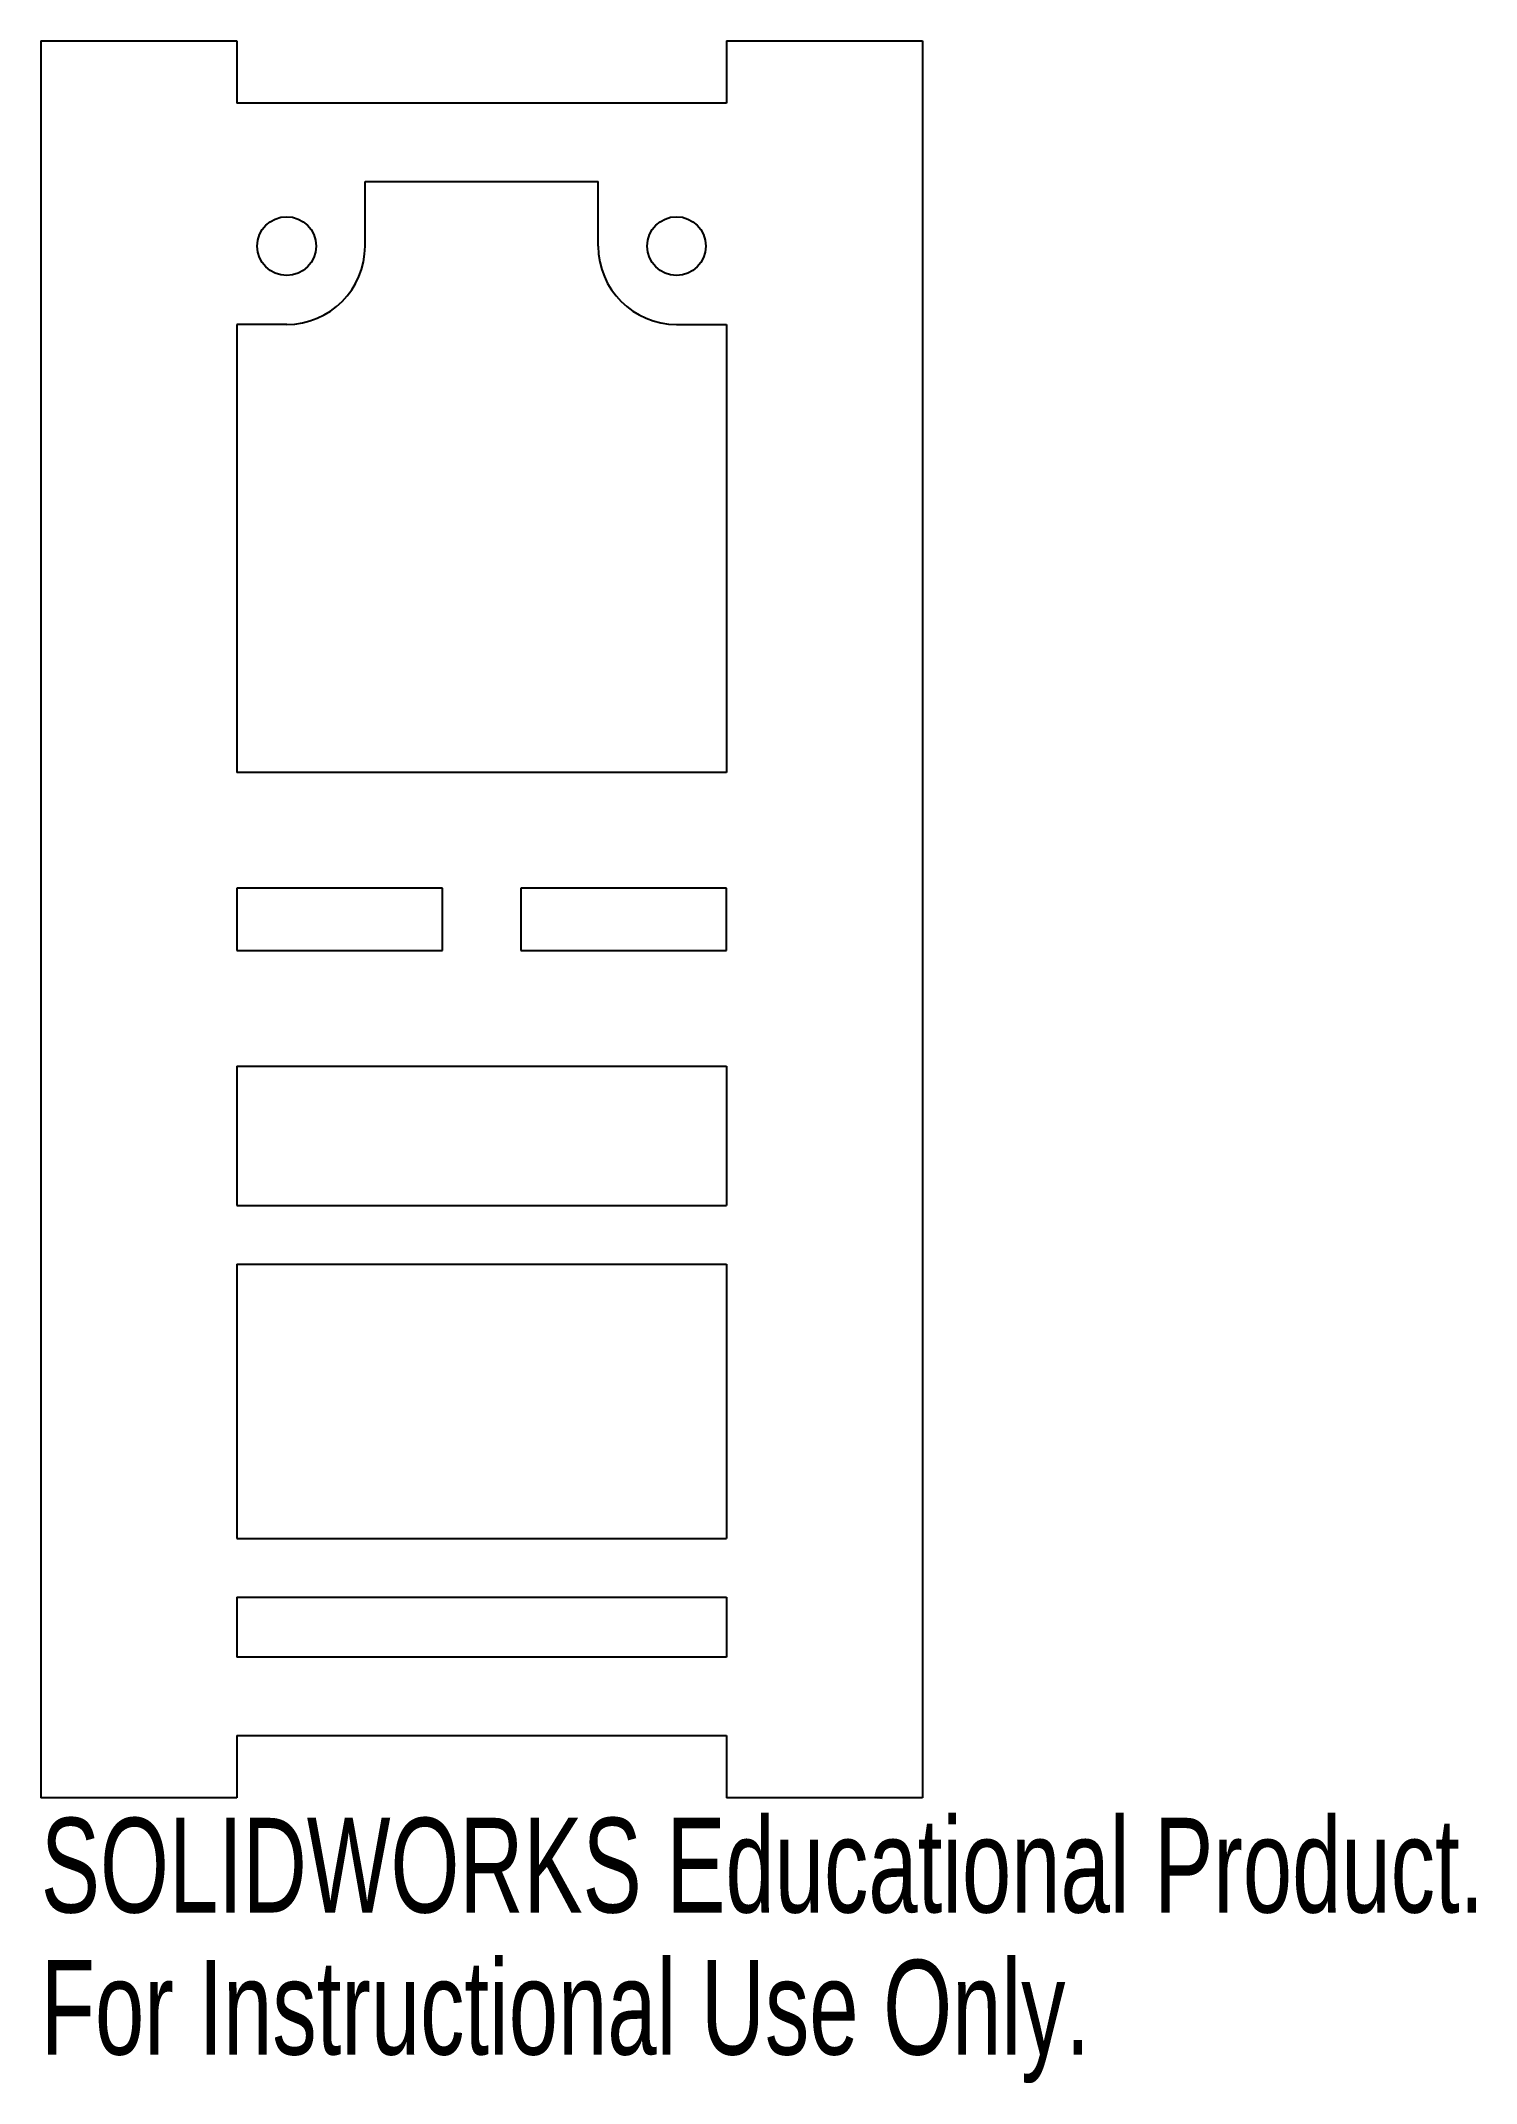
# Model space of a CAD drawing. Header units: millimetres. Extents: x -62 to 11, y -15 to 90.
import ezdxf

# ---------------------------------------------------------------- set-up
doc = ezdxf.new("R2010")
doc.units = ezdxf.units.MM
doc.styles.add('SLDTEXTSTYLE0', font='TXT', dxfattribs={"width": 0.7})

msp = doc.modelspace()

# ---------------------------------------------------------------- linework, layer by layer
at = {"color": 7, "linetype": 'Continuous', "lineweight": 25}
for p, q in [((-62.5, 89.675), (-52.5, 89.675)), ((-62.5, 89.675), (-62.5, 0)), ((-52.5, 89.675), (-52.5, 86.5)), ((-27.5, 89.675), (-17.5, 89.675)), ((-27.5, 89.675), (-27.5, 86.5)), ((-17.5, 89.675), (-17.5, 0)), ((-27.5, 86.5), (-52.5, 86.5)), ((-45.95, 79.2), (-45.95, 82.5)), ((-45.95, 82.5), (-34.05, 82.5)), ((-34.05, 79.2), (-34.05, 82.5)), ((-52.5, 75.2), (-52.5, 52.3375)), ((-49.95, 75.2), (-52.5, 75.2)), ((-30.05, 75.2), (-27.5, 75.2)), ((-27.5, 75.2), (-27.5, 52.3375)), ((-27.5, 52.3375), (-52.5, 52.3375)), ((-42, 46.425), (-52.5, 46.425)), ((-52.5, 46.425), (-52.5, 43.25)), ((-42, 43.25), (-42, 46.425)), ((-27.5, 46.425), (-38, 46.425)), ((-38, 46.425), (-38, 43.25)), ((-27.5, 43.25), (-27.5, 46.425)), ((-52.5, 43.25), (-42, 43.25)), ((-38, 43.25), (-27.5, 43.25)), ((-52.5, 37.3375), (-27.5, 37.3375)), ((-52.5, 37.3375), (-52.5, 30.2375)), ((-27.5, 37.3375), (-27.5, 30.2375)), ((-52.5, 30.2375), (-27.5, 30.2375)), ((-52.5, 27.2375), (-27.5, 27.2375)), ((-52.5, 27.2375), (-52.5, 13.2375)), ((-27.5, 27.2375), (-27.5, 13.2375)), ((-52.5, 13.2375), (-27.5, 13.2375)), ((-52.5, 10.2375), (-27.5, 10.2375)), ((-52.5, 10.2375), (-52.5, 7.175)), ((-27.5, 10.2375), (-27.5, 7.175)), ((-27.5, 7.175), (-52.5, 7.175)), ((-52.5, 3.175), (-52.5, 0)), ((-52.5, 3.175), (-27.5, 3.175)), ((-27.5, 3.175), (-27.5, 0)), ((-52.5, 0), (-62.5, 0)), ((-17.5, 0), (-27.5, 0))]:
    msp.add_line(p, q, dxfattribs=at)
for centre in [(-49.95, 79.2), (-30.05, 79.2)]:
    msp.add_circle(centre, 1.5, dxfattribs=at)
for centre, start, end in [((-49.95, 79.2), 270, 0), ((-30.05, 79.2), 180, 270)]:
    msp.add_arc(centre, 4, start, end, dxfattribs=at)

# ---------------------------------------------------------------- texts
at = {"color": 7, "linetype": 'Continuous', "char_height": 4.83362, "attachment_point": 1, "style": 'SLDTEXTSTYLE0'}
for s, insert in [('SOLIDWORKS Educational Product.', (-62.5, -1.0196)), ('For Instructional Use Only.', (-62.5, -8.27))]:
    msp.add_mtext(s, dxfattribs=dict(at, insert=insert))

doc.saveas('drawing.dxf')
